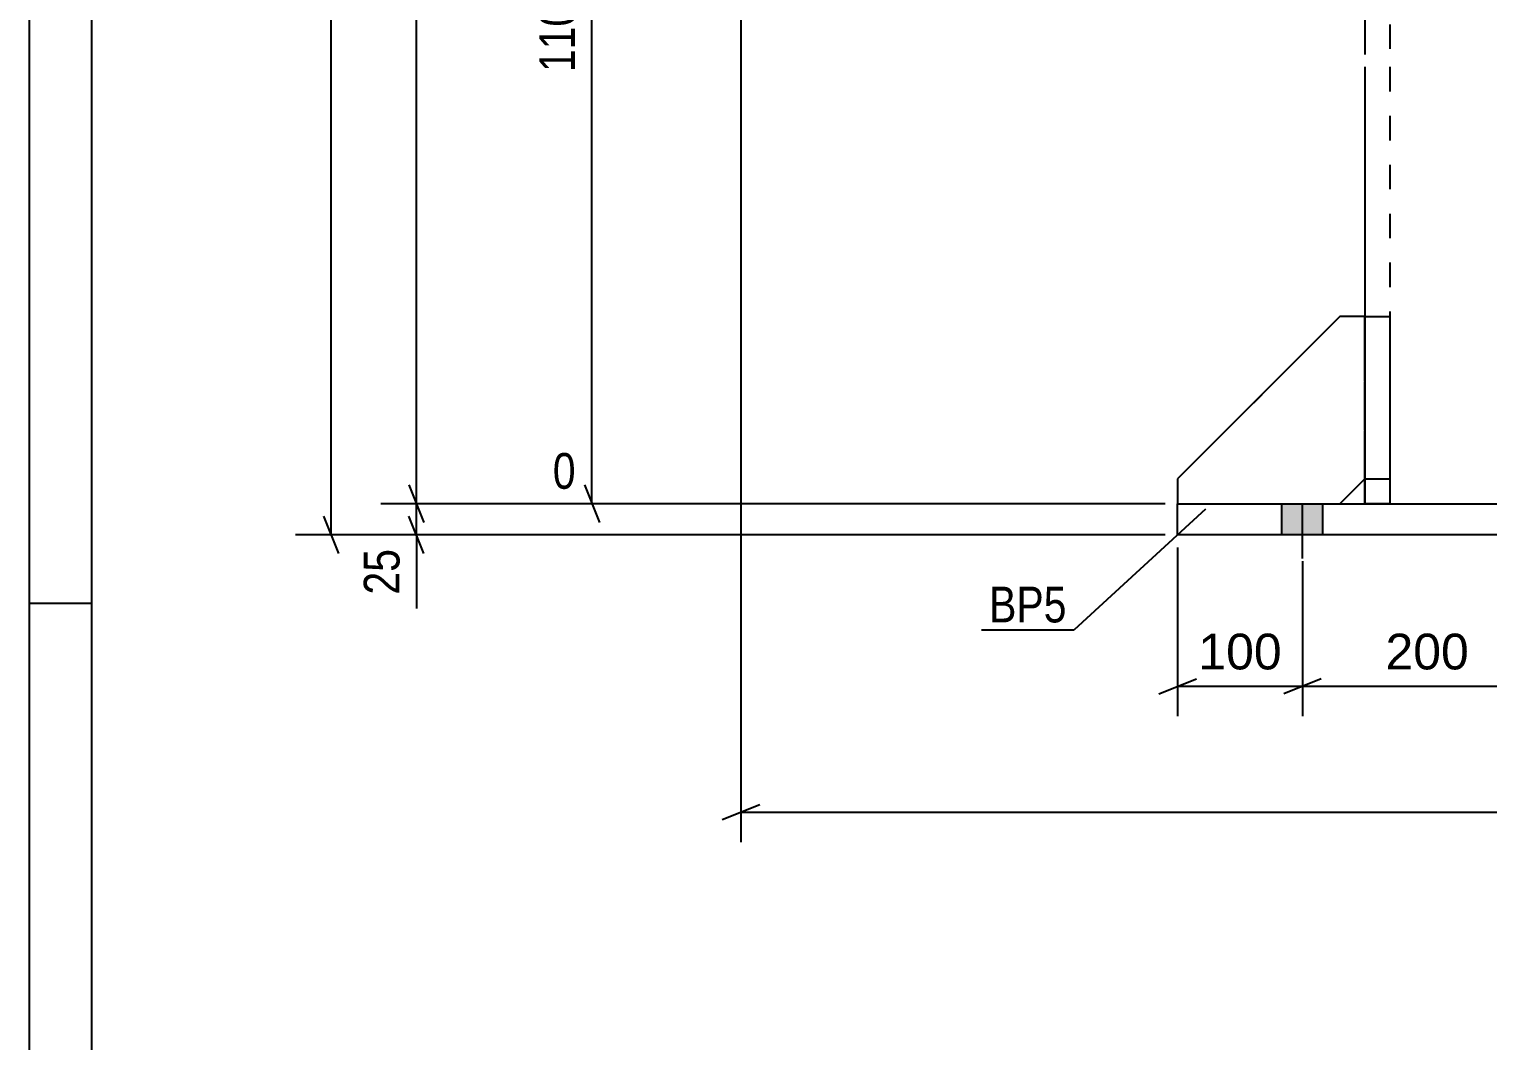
# Model space of a CAD drawing. Header units: millimetres. Extents: x -132 to 462, y -157 to 263.
# Drawn here: x -132.1 to -15.1, y -43 to 38 of the extents above; entities that cross this region are included whole.
import ezdxf

# ---------------------------------------------------------------- set-up
doc = ezdxf.new("R2010")
doc.units = ezdxf.units.MM
doc.linetypes.add('DXK_LINE_DOT2', pattern=[3.9198, 1.9599, -1.9599])
doc.styles.add('Arial', font='ARIAL.TTF', dxfattribs={"height": 0.2})
doc.styles.add('Arial Narrow', font='ARIALN.TTF', dxfattribs={"height": 0.2})

# ---------------------------------------------------------------- blocks, each defined once
blk = doc.blocks.new('Unknown-339278202-1134')
at = {"color": 5, "linetype": 'Continuous'}
for p, q in [((-132.05, 263), (-132.05, -157)), ((-127.05, 258), (-127.05, -152)), ((-127.05, -8), (-132.05, -8))]:
    blk.add_line(p, q, dxfattribs=at)
blk = doc.blocks.new('Part-339278202-4234 - 4056')
at = {"color": 7, "linetype": 'DXK_LINE_DOT2'}
for p, q in [((-25, 0), (-25, 15)), ((-25, 15), (-23, 15)), ((-23, 15), (-23, 0)), ((-25, 2), (-23, 2)), ((-23, 0), (-25, 0))]:
    blk.add_line(p, q, dxfattribs=at)
blk = doc.blocks.new('Part-339278202-4235 - 4056')
at = {"color": 7, "linetype": 'DXK_LINE_DOT2'}
for p, q in [((-27, 15), (-40, 2)), ((-25, 15), (-27, 15)), ((-25, 2), (-25, 15)), ((-40, 2), (-40, 0)), ((-27, 0), (-25, 2)), ((-40, 0), (-27, 0))]:
    blk.add_line(p, q, dxfattribs=at)
blk = doc.blocks.new('Part-339278202-4236 - 4056')
at = {"color": 2, "linetype": 'Continuous'}
for p, q in [((-25, 15), (-25, 0)), ((-25, 15), (-23, 15)), ((-23, 15), (-23, 0)), ((-25, 2), (-23, 2)), ((-25, 0), (-23, 0))]:
    blk.add_line(p, q, dxfattribs=at)
blk = doc.blocks.new('Part-339278202-4237 - 4056')
at = {"color": 2, "linetype": 'Continuous'}
for p, q in [((-27, 15), (-40, 2)), ((-25, 15), (-27, 15)), ((-40, 2), (-40, 0)), ((-27, 0), (-25, 2))]:
    blk.add_line(p, q, dxfattribs=at)
at = {"color": 7, "linetype": 'DXK_LINE_DOT2'}
for p, q in [((-25, 15), (-25, 2)), ((-40, 0), (-27, 0))]:
    blk.add_line(p, q, dxfattribs=at)
blk = doc.blocks.new('Part-339278202-4242 - 4056')
at = {"color": 2, "linetype": 'Continuous'}
for p, q in [((-40, -2.5), (-40, 0)), ((-40, 0), (40, 0)), ((40, 0), (40, -2.5)), ((40, -2.5), (-40, -2.5))]:
    blk.add_line(p, q, dxfattribs=at)
blk = doc.blocks.new('Part-339278202-4243 - 4056')
at = {"color": 2, "linetype": 'Continuous'}
for p, q in [((-25, 140.32), (-25, 36)), ((-25, 35), (-25, 15))]:
    blk.add_line(p, q, dxfattribs=at)
at = {"color": 7, "linetype": 'DXK_LINE_DOT2'}
for p, q in [((-23, 140.32), (-23, 36)), ((-23, 35), (-23, 0)), ((-25, 15), (-25, 0)), ((-25, 0), (25, 0))]:
    blk.add_line(p, q, dxfattribs=at)
blk = doc.blocks.new('Bolt-339278202-4250 - 4056')
at = {"linetype": 'Continuous'}
for points in [[(-28.35, 0), (-31.65, 0), (-31.65, -2.5), (-28.35, -2.5)], [(-28.35, 0), (-31.65, 0), (-31.65, -2.5), (-28.35, -2.5)], [(-28.35, 0), (-31.65, 0), (-31.65, -2.5), (-28.35, -2.5)], [(-28.35, 0), (-31.65, 0), (-31.65, -2.5), (-28.35, -2.5)], [(-8.35, 0), (-11.65, 0), (-11.65, -2.5), (-8.35, -2.5)], [(-8.35, 0), (-11.65, 0), (-11.65, -2.5), (-8.35, -2.5)], [(11.65, 0), (8.35, 0), (8.35, -2.5), (11.65, -2.5)], [(11.65, 0), (8.35, 0), (8.35, -2.5), (11.65, -2.5)], [(31.65, 0), (28.35, 0), (28.35, -2.5), (31.65, -2.5)], [(31.65, 0), (28.35, 0), (28.35, -2.5), (31.65, -2.5)], [(31.65, 0), (28.35, 0), (28.35, -2.5), (31.65, -2.5)], [(31.65, 0), (28.35, 0), (28.35, -2.5), (31.65, -2.5)]]:
    blk.add_hatch(color=1, dxfattribs=at).paths.add_polyline_path(points)
at = {"color": 1, "linetype": 'Continuous'}
for p, q in [((-31.65, -2.5), (-31.65, 0)), ((-31.65, -2.5), (-31.65, 0)), ((-31.65, -2.5), (-31.65, 0)), ((-31.65, -2.5), (-31.65, 0)), ((-30, -4.4), (-30, 0)), ((-30, -4.4), (-30, 0)), ((-30, -4.4), (-30, 0)), ((-30, -4.4), (-30, 0)), ((-28.35, -2.5), (-28.35, 0)), ((-28.35, -2.5), (-28.35, 0)), ((-28.35, -2.5), (-28.35, 0)), ((-28.35, -2.5), (-28.35, 0)), ((-11.65, -2.5), (-11.65, 0)), ((-11.65, -2.5), (-11.65, 0)), ((-10, -4.4), (-10, 0)), ((-10, -4.4), (-10, 0)), ((-8.35, -2.5), (-8.35, 0)), ((-8.35, -2.5), (-8.35, 0)), ((8.35, -2.5), (8.35, 0)), ((8.35, -2.5), (8.35, 0)), ((10, -4.4), (10, 0)), ((10, -4.4), (10, 0)), ((11.65, -2.5), (11.65, 0)), ((11.65, -2.5), (11.65, 0)), ((28.35, -2.5), (28.35, 0)), ((28.35, -2.5), (28.35, 0)), ((28.35, -2.5), (28.35, 0)), ((28.35, -2.5), (28.35, 0)), ((30, -4.4), (30, 0)), ((30, -4.4), (30, 0)), ((30, -4.4), (30, 0)), ((30, -4.4), (30, 0)), ((31.65, -2.5), (31.65, 0)), ((31.65, -2.5), (31.65, 0)), ((31.65, -2.5), (31.65, 0)), ((31.65, -2.5), (31.65, 0))]:
    blk.add_line(p, q, dxfattribs=at)
blk = doc.blocks.new('StraightDimension-339278202-4265 - 4056')
at = {"color": 7, "linetype": 'Continuous'}
for p, q in [((-75, 65.32), (-75, -27.13)), ((-73.5, -24.13), (-76.5, -25.33)), ((-75, -24.73), (75, -24.73))]:
    blk.add_line(p, q, dxfattribs=at)
blk = doc.blocks.new('StraightDimension-339278202-8610 - 4056')
at = {"color": 7, "linetype": 'Continuous'}
for p, q in [((-107.86, -2.5), (-107.86, 242.02)), ((-108.46, -1), (-107.26, -4)), ((-41, -2.5), (-110.71, -2.5))]:
    blk.add_line(p, q, dxfattribs=at)
blk = doc.blocks.new('StraightDimension-339278202-13728 - 4056')
at = {"color": 7, "linetype": 'Continuous'}
for p, q in [((-101.02, 0), (-101.02, 200.49)), ((-101.62, 1.5), (-100.42, -1.5)), ((-41, 0), (-103.87, 0))]:
    blk.add_line(p, q, dxfattribs=at)
blk = doc.blocks.new('StraightDimension-339278202-13729 - 4056')
at = {"color": 7, "linetype": 'Continuous'}
for p, q in [((-101.62, 1.5), (-100.42, -1.5)), ((-41, 0), (-103.87, 0)), ((-101.02, -2.5), (-101.02, 0)), ((-100.42, -4), (-101.62, -1)), ((-41, -2.5), (-103.87, -2.5)), ((-101.02, -2.5), (-101.02, -8.41)), ((-101.02, -2.5), (-101.02, -8.41))]:
    blk.add_line(p, q, dxfattribs=at)
at = {"color": 0}
blk.add_wipeout([(-101.77, -3.03), (-105.97, -3.03), (-105.97, -7.88), (-101.77, -7.88)], dxfattribs=at)
at = {"color": 3, "style": 'Arial Narrow'}
blk.add_text('25', height=2.863, rotation=90.0002, dxfattribs=at).set_placement((-102.37, -7.28))
blk = doc.blocks.new('StraightDimension-339278202-13841 - 4056')
at = {"color": 7, "linetype": 'Continuous'}
for p, q in [((-86.35, 76.82), (-87.55, 79.82)), ((-73.5, 78.32), (-97.39, 78.32)), ((-86.95, 0), (-86.95, 78.32)), ((-87.55, 1.5), (-86.35, -1.5)), ((-41, 0), (-90.08, 0))]:
    blk.add_line(p, q, dxfattribs=at)
at = {"color": 0}
blk.add_wipeout([(-87.7, 44.33), (-91.9, 44.33), (-91.9, 33.99), (-87.7, 33.99)], dxfattribs=at)
at = {"color": 3, "style": 'Arial Narrow'}
blk.add_text('11022', height=2.863, rotation=90.0002, dxfattribs=at).set_placement((-88.3, 34.59))
at = {"color": 0, "linetype": 'Continuous'}
for points in [[(-87.65, 78.92), (-87.65, 83.12), (-97.99, 83.12), (-97.99, 78.92)], [(-87.65, 0.6), (-87.65, 4.8), (-90.68, 4.8), (-90.68, 0.6)]]:
    blk.add_wipeout(points, dxfattribs=at)
at = {"color": 3, "linetype": 'Continuous', "style": 'Arial Narrow'}
for s, height, p in [('11022', 2.863, (-97.39, 79.52)), ('0', 2.86, (-90.08, 1.2))]:
    blk.add_text(s, height=height, dxfattribs=at).set_placement(p)
blk = doc.blocks.new('StraightDimension-339278202-13961 - 4056')
at = {"color": 7, "linetype": 'Continuous'}
for p, q in [((-30, -4.61), (-30, -17.03)), ((-10, -4.61), (-10, -17.03)), ((-28.5, -14.03), (-31.5, -15.23)), ((-11.5, -15.23), (-8.5, -14.03)), ((-30, -14.63), (-10, -14.63))]:
    blk.add_line(p, q, dxfattribs=at)
at = {"color": 0}
blk.add_wipeout([(-16.06, -13.88), (-16.06, -9.68), (-23.94, -9.68), (-23.94, -13.88)], dxfattribs=at)
at = {"color": 3, "style": 'Arial'}
blk.add_text('200', height=2.865, dxfattribs=at).set_placement((-23.34, -13.28))
blk = doc.blocks.new('StraightDimension-339278202-13962 - 4056')
at = {"color": 7, "linetype": 'Continuous'}
for p, q in [((-40, -3.5), (-40, -17.03)), ((-30, -4.61), (-30, -17.03)), ((-41.5, -15.23), (-38.5, -14.03)), ((-28.5, -14.03), (-31.5, -15.23)), ((-40, -14.63), (-30, -14.63))]:
    blk.add_line(p, q, dxfattribs=at)
at = {"color": 0}
blk.add_wipeout([(-31.06, -13.88), (-31.06, -9.68), (-38.94, -9.68), (-38.94, -13.88)], dxfattribs=at)
at = {"color": 3, "style": 'Arial'}
blk.add_text('100', height=2.865, dxfattribs=at).set_placement((-38.34, -13.28))
blk = doc.blocks.new('Mark-339278202-4238 - 4056')
at = {"color": 30, "linetype": 'Continuous'}
for p in [(-37.76, -0.43), (-55.71, -10.11)]:
    blk.add_line(p, (-48.3, -10.11), dxfattribs=at)
at = {"color": 0}
blk.add_wipeout([(-48.9, -9.51), (-48.9, -6.51), (-55.11, -6.51), (-55.11, -9.51)], dxfattribs=at)
blk.add_wipeout([(-48.9, -9.51), (-48.9, -6.51), (-55.11, -6.51), (-55.11, -9.51)], dxfattribs=at)
at = {"color": 3, "style": 'Arial Narrow'}
blk.add_text('BP5', height=2.863, dxfattribs=at).set_placement((-55.11, -9.51))

msp = doc.modelspace()

# ---------------------------------------------------------------- block references
for name in ['Unknown-339278202-1134', 'Part-339278202-4243 - 4056', 'Part-339278202-4235 - 4056', 'Part-339278202-4237 - 4056', 'Part-339278202-4234 - 4056', 'Part-339278202-4236 - 4056', 'Part-339278202-4242 - 4056', 'Bolt-339278202-4250 - 4056']:
    msp.add_blockref(name, (0, 0))

# ---------------------------------------------------------------- next in the draw order: block references
msp.add_blockref('StraightDimension-339278202-4265 - 4056', (0, 0))

# ---------------------------------------------------------------- next in the draw order: block references
for name in ['StraightDimension-339278202-8610 - 4056', 'StraightDimension-339278202-13961 - 4056']:
    msp.add_blockref(name, (0, 0))

# ---------------------------------------------------------------- next in the draw order: block references
msp.add_blockref('StraightDimension-339278202-13728 - 4056', (0, 0))

# ---------------------------------------------------------------- next in the draw order: block references
msp.add_blockref('StraightDimension-339278202-13729 - 4056', (0, 0))

# ---------------------------------------------------------------- next in the draw order: block references
for name in ['StraightDimension-339278202-13841 - 4056', 'StraightDimension-339278202-13962 - 4056']:
    msp.add_blockref(name, (0, 0))

# ---------------------------------------------------------------- next in the draw order: block references
msp.add_blockref('Mark-339278202-4238 - 4056', (0, 0))

doc.saveas('drawing.dxf')
